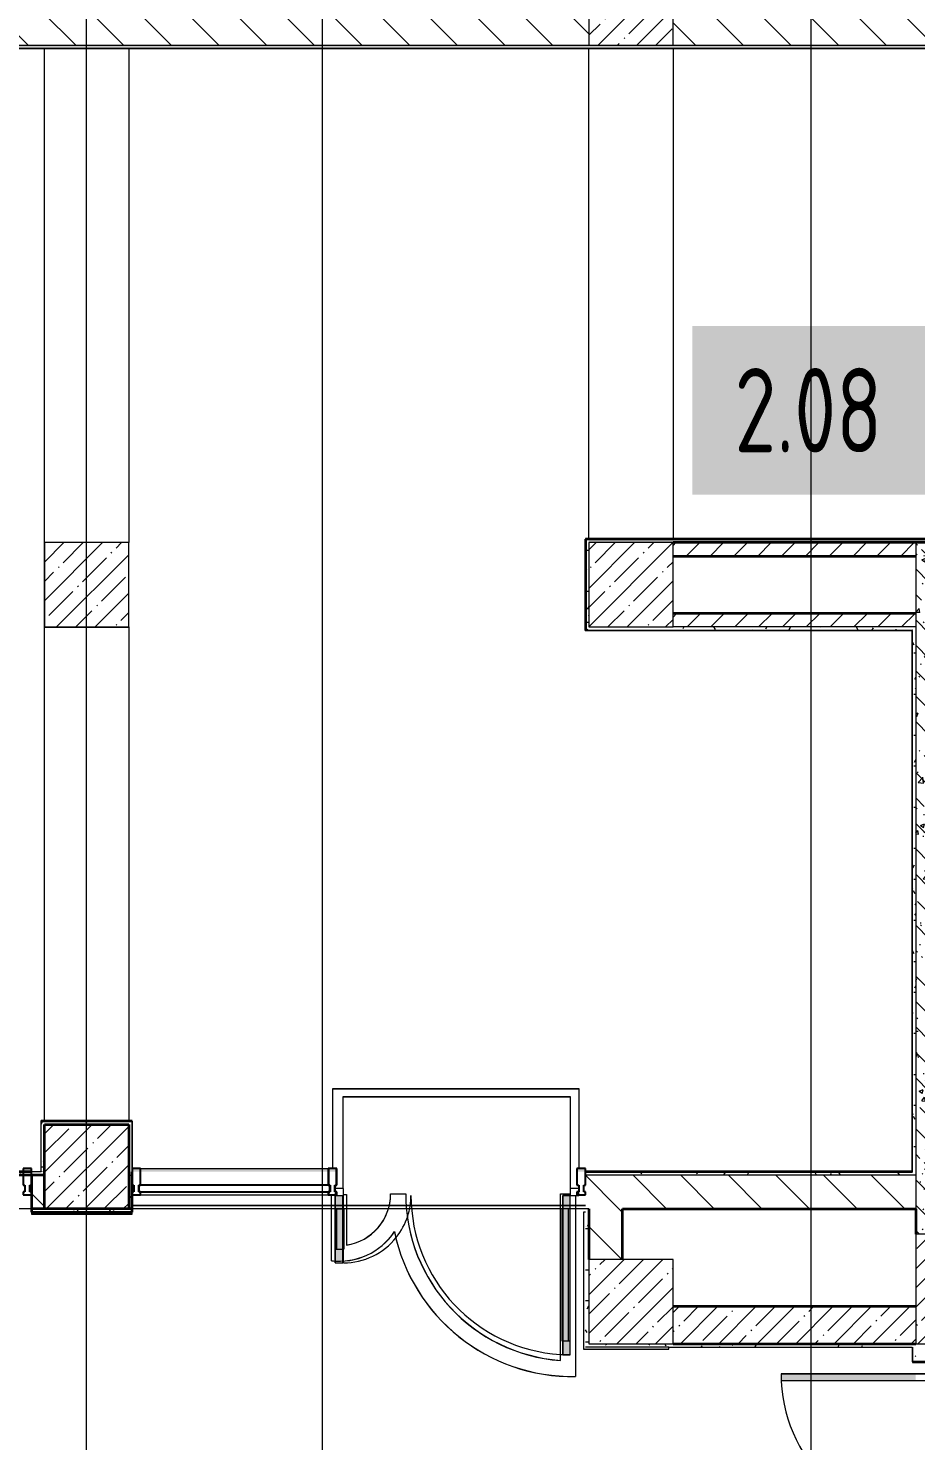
# Model space of a CAD drawing. Header units: millimetres. Extents: x 3914 to 443608, y -156176 to 78197.
# Drawn here: x 245178 to 250444, y -135653 to -127278 of the extents above; entities that cross this region are included whole.
import ezdxf

# ---------------------------------------------------------------- set-up
doc = ezdxf.new("R2010")
doc.units = ezdxf.units.MM
doc.linetypes.add('Осевая', pattern=[6350, 1270, -952.5, 3175, -952.5])
doc.layers.add('A-AREA-PATT-2', color=7, linetype='Continuous', lineweight=5, true_color=0xcde0ef, transparency=1)
for name, color, linetype, lineweight in [('A-DETL-GENF', 7, 'Continuous', 9), ('A-DOOR-1', 7, 'Continuous', 5), ('A-FLOR', 7, 'Continuous', 9), ('A-FLOR-PATT-1', 7, 'Continuous', 5), ('A-GLAZ-CURT', 7, 'Continuous', 9), ('A-GLAZ-CURT-2', 7, 'Continuous', 25), ('A-GLAZ-CWMG', 7, 'Continuous', 9), ('A-GLAZ-CWMG-1', 7, 'Continuous', 25), ('A-WALL', 7, 'Continuous', 5), ('A-WALL-1', 7, 'Continuous', 35), ('I-WALL', 7, 'Continuous', 5), ('S-COLS', 7, 'Continuous', 9), ('S-COLS-1', 7, 'Continuous', 5), ('Оси', 7, 'Continuous', 9), ('Оси-2', 7, 'Осевая', 9)]:
    doc.layers.add(name, color=color, linetype=linetype, lineweight=lineweight)
doc.layers.add('A-DOOR-4', color=7, linetype='Continuous', lineweight=5, true_color=0xd7dbdf)
doc.layers.add('A-WALL-FNSH-1', color=9, linetype='Continuous', lineweight=5, true_color=0x808080)
doc.styles.add('СПДС', font='ГОСТ тип А.ttf', dxfattribs={"width": 0.9})
pattern_1 = [(135, (174964.42, -145977.62), (-141.42136, -141.42136), [])]
pattern_2 = [(45, (174964.42, -145977.62), (-114.04925, 114.04925), []), (45, (175078.47, -145977.62), (-114.04925, 114.04925), [201.612, -40.322, 6.706, -33.617])]
pattern_3 = [(45, (174964.42, -145977.62), (-70.71068, 70.71068), [])]
pattern_4 = [(0, (174964.42, -145977.62), (243.84, 60.96), [20.117, -162.763, 20.117, -162.763, -975.36]), (0, (174964.42, -145977.62), (243.84, 60.96), [-365.76, 20.117, -345.643, 20.117, -162.763, -426.72]), (0, (174964.42, -145977.62), (243.84, 60.96), [-914.4, 20.117, -101.803, 20.117, -284.683]), (120, (175055.86, -145947.14), (-174.71291, 180.691634), [20.117, -162.763, 20.117, -162.763, -975.36]), (120, (175055.86, -145947.14), (-174.71291, 180.691634), [-365.76, 20.117, -345.643, 20.117, -162.763, -426.72]), (120, (175055.86, -145947.14), (-174.71291, 180.691634), [-914.4, 20.117, -101.803, 20.117, -284.683]), (240, (175086.34, -145825.22), (-69.12709, -241.651634), [20.117, -162.763, 20.117, -162.763, -975.36]), (240, (175086.34, -145825.22), (-69.12709, -241.651634), [-365.76, 20.117, -345.643, 20.117, -162.763, -426.72]), (240, (175086.34, -145825.22), (-69.12709, -241.651634), [-914.4, 20.117, -101.803, 20.117, -284.683])]

# ---------------------------------------------------------------- blocks, each defined once
blk = doc.blocks.new('BSC_Колонна _Прямоугольная - 650х500-23287315-Объем проектирования 2 этажа')
at = {"layer": 'S-COLS-1'}
h = blk.add_hatch(dxfattribs=at)
h.set_pattern_fill('FP_82', color=256, style=0, pattern_type=2)
h.set_pattern_definition([(135, (11225, -75730), (-114.04925, -114.04925), []), (135, (11225, -75615.95), (-114.04925, -114.04925), [201.612, -40.322, 6.706, -33.617])])
h.paths.add_polyline_path([(325, -250), (325, 250), (-325, 250), (-325, -250)])
for p, q in [((325, 250), (-325, 250)), ((-325, 250), (-325, -250)), ((325, -250), (325, 250)), ((-325, -250), (325, -250))]:
    blk.add_line(p, q, dxfattribs=at)
blk = doc.blocks.new('BSC_Колонна _Прямоугольная - 500х500-V335-Объем проектирования 2 этажа')
at = {"layer": 'S-COLS-1'}
h = blk.add_hatch(dxfattribs=at)
h.set_pattern_fill('FP_83', color=256, style=0, pattern_type=2)
h.set_pattern_definition([(45, (-73790, -11150), (-114.04925, 114.04925), []), (45, (-73675.95, -11150), (-114.04925, 114.04925), [201.613, -40.323, 6.706, -33.617])])
h.paths.add_polyline_path([(-250, -250), (250, -250), (250, 250), (-250, 250), (-250, 212.7)])
for p, q in [((250, 250), (-250, 250)), ((-250, 250), (-250, -250)), ((250, -250), (250, 250)), ((-250, -250), (250, -250))]:
    blk.add_line(p, q, dxfattribs=at)
blk = doc.blocks.new('BSC_Колонна _Прямоугольная - 500х500-V359-Объем проектирования 2 этажа')
at = {"layer": 'S-COLS-1'}
h = blk.add_hatch(dxfattribs=at)
h.set_pattern_fill('FP_109', color=256, style=0, pattern_type=2)
h.set_pattern_definition([(45, (-70560, -15400), (-114.04925, 114.04925), []), (45, (-70445.95, -15400), (-114.04925, 114.04925), [201.613, -40.323, 6.706, -33.617])])
h.paths.add_polyline_path([(-250, -250), (250, -250), (250, 250), (-250, 250)])
for p, q in [((250, 250), (-250, 250)), ((-250, 250), (-250, -250)), ((250, -250), (250, 250)), ((-250, -250), (250, -250))]:
    blk.add_line(p, q, dxfattribs=at)
blk = doc.blocks.new('BSC_Колонна _Прямоугольная - 500х500-V360-Объем проектирования 2 этажа')
at = {"layer": 'S-COLS-1'}
h = blk.add_hatch(dxfattribs=at)
h.set_pattern_fill('FP_110', color=256, style=0, pattern_type=2)
h.set_pattern_definition([(45, (-73790, -15400), (-114.04925, 114.04925), []), (45, (-73675.95, -15400), (-114.04925, 114.04925), [201.613, -40.323, 6.706, -33.617])])
h.paths.add_polyline_path([(250, -250), (250, 250), (-250, 250), (-250, -250)])
for p, q in [((250, 250), (-250, 250)), ((-250, 250), (-250, -250)), ((250, -250), (250, 250)), ((-250, -250), (250, -250))]:
    blk.add_line(p, q, dxfattribs=at)
blk = doc.blocks.new('BSC_Колонна _Прямоугольная - 500х500-V393-Объем проектирования 2 этажа')
at = {"layer": 'S-COLS-1'}
h = blk.add_hatch(dxfattribs=at)
h.set_pattern_fill('FP_135', color=256, style=0, pattern_type=2)
h.set_pattern_definition([(45, (-73790, -18850), (-114.04925, 114.04925), []), (45, (-73675.95, -18850), (-114.04925, 114.04925), [201.613, -40.323, 6.706, -33.617])])
h.paths.add_polyline_path([(-250, -250), (250, -250), (250, 250), (-250, 250), (-250, -150.6)])
for p, q in [((250, 250), (-250, 250)), ((-250, 250), (-250, -250)), ((250, -250), (250, 250)), ((-250, -250), (250, -250))]:
    blk.add_line(p, q, dxfattribs=at)
blk = doc.blocks.new('Прямоугольный импост - Импост структурный с накладкой - 160мм Темный-33326242-Объем проектирования 2 этажа')
at = {"layer": 'A-GLAZ-CWMG-1'}
for p, q in [((0, 140), (-50, 140)), ((-50, 140), (-50, 40)), ((0, 40), (0, 140)), ((-50, 40), (-40, 40)), ((-40, 0), (-50, 0)), ((-50, 0), (-50, -17)), ((-40, 40), (-40, 0)), ((-10, 0), (-10, 40)), ((-10, 40), (0, 40)), ((0, 0), (-10, 0)), ((0, -17), (0, 0)), ((-50, -17), (0, -17))]:
    blk.add_line(p, q, dxfattribs=at)
blk = doc.blocks.new('Прямоугольный импост - Импост структурный с накладкой - 160мм Темный-33326237-Объем проектирования 2 этажа')
at = {"layer": 'A-GLAZ-CWMG-1'}
for p, q in [((-50, 40), (-50, 140)), ((-50, 140), (0, 140)), ((0, 140), (0, 40)), ((-40, 40), (-50, 40)), ((-50, -17), (-50, 0)), ((-50, 0), (-40, 0)), ((-40, 0), (-40, 40)), ((-10, 40), (-10, 0)), ((0, 40), (-10, 40)), ((-10, 0), (0, 0)), ((0, 0), (0, -17)), ((0, -17), (-50, -17))]:
    blk.add_line(p, q, dxfattribs=at)
blk = doc.blocks.new('Системная панель - Стекло - 40мм-32468815-Объем проектирования 2 этажа')
at = {"layer": 'A-GLAZ-CURT-2'}
for p, q in [((567, 0), (-567, 0)), ((-567, 0), (-567, -40)), ((567, -40), (567, 0)), ((-567, -40), (567, -40))]:
    blk.add_line(p, q, dxfattribs=at)
blk = doc.blocks.new('Прямоугольный импост - Импост структурный с накладкой - 160мм Темный-33326239-Объем проектирования 2 этажа')
at = {"layer": 'A-GLAZ-CWMG-1'}
for p, q in [((-25, 40), (-25, 140)), ((-25, 140), (25, 140)), ((25, 140), (25, 40)), ((-15, 40), (-25, 40)), ((-25, -17), (-25, 0)), ((-25, 0), (-15, 0)), ((-15, 0), (-15, 40)), ((15, 40), (15, 0)), ((25, 40), (15, 40)), ((15, 0), (25, 0)), ((25, 0), (25, -17)), ((25, -17), (-25, -17))]:
    blk.add_line(p, q, dxfattribs=at)
blk = doc.blocks.new('Прямоугольный импост - Импост структурный с накладкой - 160мм Темный-V503-Объем проектирования 2 этажа')
at = {"layer": 'A-GLAZ-CWMG-1'}
for p, q in [((0, 140), (-50, 140)), ((-50, 140), (-50, 40)), ((0, 40), (0, 140)), ((-50, 40), (-40, 40)), ((-40, 0), (-50, 0)), ((-50, 0), (-50, -17)), ((-40, 40), (-40, 0)), ((-10, 0), (-10, 40)), ((-10, 40), (0, 40)), ((0, 0), (-10, 0)), ((0, -17), (0, 0)), ((-50, -17), (0, -17))]:
    blk.add_line(p, q, dxfattribs=at)
blk = doc.blocks.new('Прямоугольный импост - Импост структурный с накладкой - 160мм Темный-32468813-Объем проектирования 2 этажа')
at = {"layer": 'A-GLAZ-CWMG'}
for p, q in [((70880, 11940), (71994, 11940)), ((70880, 11783), (71994, 11783))]:
    blk.add_line(p, q, dxfattribs=at)
blk = doc.blocks.new('Прямоугольный импост - Импост структурный с накладкой - 160мм Темный-V504-Объем проектирования 2 этажа')
at = {"layer": 'A-GLAZ-CWMG-1'}
for p, q in [((-25, 40), (-25, 140)), ((-25, 140), (25, 140)), ((25, 140), (25, 40)), ((-15, 40), (-25, 40)), ((-25, -17), (-25, 0)), ((-25, 0), (-15, 0)), ((-15, 0), (-15, 40)), ((15, 40), (15, 0)), ((25, 40), (15, 40)), ((15, 0), (25, 0)), ((25, 0), (25, -17)), ((25, -17), (-25, -17))]:
    blk.add_line(p, q, dxfattribs=at)

msp = doc.modelspace()

# ---------------------------------------------------------------- hatches: boundary and pattern name
at = {"layer": 'A-AREA-PATT-2'}
h = msp.add_hatch(color=256, dxfattribs=at)
h.paths.add_polyline_path([(246960.4, -134057.1), (247009.4, -134057.1), (247008.4, -134037.6), (245794.9, -134037.6), (245796.4, -134057.1), (246959.4, -134057.1)])
h.paths.add_polyline_path([(248444.9, -134057.1), (248484.4, -134057.1), (248484.4, -134037.6), (248434.4, -134037.6), (248436.4, -134057.1)])
h.paths.add_polyline_path([(243718.4, -134057.1), (243768.4, -134057.1), (243768.4, -134037.6), (243708.4, -134037.6), (243710.4, -134057.1)])
h.paths.add_polyline_path([(245148.4, -134057.1), (245198.4, -134057.1), (245198.4, -134037.6), (245148.4, -134037.6)])
h = msp.add_hatch(color=256, dxfattribs=at)
h.paths.add_polyline_path([(248694.4, -135109.1), (248979.6, -135109.1), (248979.6, -135103.6), (248473.4, -135103.6), (248473.4, -135109.1), (248662.6, -135109.1)])
h.paths.add_polyline_path([(241723.4, -135109.1), (241749.9, -135109.1), (241749.9, -135103.6), (241260.4, -135103.6), (241260.4, -135109.1), (241568.1, -135109.1)])
at = {"layer": 'A-FLOR-PATT-1'}
h = msp.add_hatch(color=256, dxfattribs=at)
h.paths.add_polyline_path([(248394.4, -135142.6), (248394.4, -134197.6), (248349.4, -134197.6), (248349.4, -135142.6)])
h.paths.add_polyline_path([(247038.7, -134588.1), (247044.4, -134585.6), (247044.4, -134197.6), (246999.4, -134197.6), (246999.4, -134586.5)])
h = msp.add_hatch(color=256, dxfattribs=at)
h.paths.add_polyline_path([(224719.4, -138077.6), (224759.4, -138077.6), (224759.4, -137747.6), (224719.4, -137747.6)])
h.paths.add_polyline_path([(223499.7, -138077.6), (223504.4, -138077.6), (223504.4, -137252.6), (223464.4, -137252.6), (223464.4, -138077.6)])
h.paths.add_polyline_path([(215850.4, -138077.6), (215890.4, -138077.6), (215890.4, -137747.6), (215850.4, -137747.6), (215850.4, -138057.6)])
h.paths.add_polyline_path([(232465.4, -138077.6), (232505.4, -138077.6), (232505.4, -137252.6), (232465.4, -137252.6), (232465.4, -138057.6)])
h.paths.add_polyline_path([(214595.4, -138077.6), (214635.4, -138077.6), (214635.4, -137252.6), (214595.4, -137252.6), (214595.4, -137934.3)])
h.paths.add_polyline_path([(233760.4, -138077.6), (233760.4, -137747.6), (233720.4, -137747.6), (233720.4, -138077.6)])
h.paths.add_polyline_path([(250145.4, -136555.3), (250444.4, -136555.3), (250444.4, -136515.3), (250145.4, -136515.3)])
h.paths.add_polyline_path([(250383.8, -135295.3), (250444.4, -135295.3), (250444.4, -135255.3), (249645.4, -135255.3), (249645.4, -135295.3), (249714.4, -135295.3)])
at = {"layer": 'I-WALL'}
h = msp.add_hatch(dxfattribs=at)
h.set_pattern_fill('FP_23', color=256, style=0, pattern_type=2)
h.set_pattern_definition(pattern_1)
h.paths.add_polyline_path([(259065.1, -127377.6), (259164.4, -127377.6), (259164.4, -127177.6), (255144.4, -127177.6), (255144.4, -127377.6), (258913.7, -127377.6)])
h.paths.add_polyline_path([(248504.4, -127377.6), (248504.4, -127177.6), (241724.4, -127177.6), (241724.4, -127377.6), (246627.2, -127377.6)])
h.paths.add_polyline_path([(249465.7, -127377.6), (251204.4, -127377.6), (251204.4, -127177.6), (249004.4, -127177.6), (249004.4, -127377.6)])
h.paths.add_polyline_path([(252304.4, -127377.6), (253544.4, -127377.6), (253544.4, -127177.6), (252304.4, -127177.6)])
h = msp.add_hatch(dxfattribs=at)
h.set_pattern_fill('FP_191', color=256, style=0, pattern_type=2)
h.set_pattern_definition(pattern_4)
h.paths.add_polyline_path([(255144.4, -127397.6), (259423.4, -127397.6), (259424.4, -127377.6), (255174.4, -127377.8), (255174.4, -127385.6), (255144.4, -127385.6)])
h.paths.add_polyline_path([(252409.1, -127397.6), (254044.4, -127397.6), (254044.4, -127385.6), (254014.4, -127384.8), (254014.4, -127377.6), (252334.4, -127378), (252334.4, -127385.6), (252304.4, -127385.6), (252304.4, -127397.6), (252334.4, -127397.6)])
h.paths.add_polyline_path([(245274.4, -127397.6), (251204.4, -127397.6), (251204.4, -127385.6), (251174.4, -127384.8), (251174.4, -127377.6), (241724.4, -127377.6), (241745.4, -127397.6), (245181.7, -127397.6)])
h.paths.add_polyline_path([(241729.3, -127397.6), (241744.4, -127397.6), (241724.4, -127377.6), (241724.4, -127397.6)])
h = msp.add_hatch(dxfattribs=at)
h.set_pattern_fill('FP_191', color=256, style=0, pattern_type=2)
h.set_pattern_definition(pattern_4)
h.paths.add_polyline_path([(248504.4, -130827.6), (248504.4, -130307.6), (248484.4, -130307.6), (248484.4, -130827.6)])
h = msp.add_hatch(dxfattribs=at)
h.set_pattern_fill('FP_191', color=256, style=0, pattern_type=2)
h.set_pattern_definition(pattern_4)
h.paths.add_polyline_path([(256022.8, -130327.6), (256414.4, -130327.4), (256414.4, -130319.6), (256444.4, -130319.6), (256444.4, -130307.6), (253544.4, -130307.6), (253544.4, -130319.6), (253574.4, -130319.6), (253574.4, -130327.6), (255804.2, -130327.6)])
h.paths.add_polyline_path([(257964.4, -130327.6), (257964.4, -130307.6), (257544.4, -130307.6), (257544.4, -130319.6), (257574.4, -130319.6), (257574.4, -130327.6), (257584.8, -130327.6)])
h.paths.add_polyline_path([(250444.4, -130327.6), (250959.2, -130327.6), (250959.2, -130319.6), (250989.2, -130319.6), (250989.2, -130307.6), (248504.4, -130307.6), (248504.4, -130327.6), (249518.1, -130327.6)])
h.paths.add_polyline_path([(252414.4, -130327.6), (252414.4, -130319.6), (252444.4, -130319.6), (252444.4, -130307.6), (252089.2, -130307.6), (252089.2, -130319.6), (252119.2, -130319.6), (252119.2, -130327.6), (252409.1, -130327.6)])
h = msp.add_hatch(dxfattribs=at)
h.set_pattern_fill('FP_22', color=256, style=0, pattern_type=2)
h.set_pattern_definition(pattern_3)
h.paths.add_polyline_path([(249004.4, -130407.6), (250444.4, -130407.6), (250444.4, -130327.6), (249004.4, -130327.6)])
h = msp.add_hatch(dxfattribs=at)
h.set_pattern_fill('FP_41', color=256, style=0, pattern_type=2)
h.set_pattern_definition([(135, (174964.42, -145977.62), (-150.8683, -150.8683), [213.36, -35.56, 7.112, -35.56]), (135, (174964.42, -145826.85), (-150.8683, -150.8683), []), (50, (174964.42, -145977.62), (255.05767, -22.3145), [26.67, -293.37]), (355, (174964.42, -145977.62), (-49.3404, 267.4791), [21.336, -234.696]), (100.451, (174985.68, -145979.48), (205.7195, 245.16356), [22.666, -249.326]), (46.184, (174964.42, -145906.5), (379.511, -58.86), [40.005, -440.055]), (96.636, (174996.05, -145911.4), (332.3634, 346.3991), [33.999, -373.989]), (351.184, (174964.42, -145906.5), (332.3669, 346.3953), [32.004, -352.044]), (21, (174999.98, -145924.28), (212.2602, -143.1711), [26.67, -293.37]), (326, (174999.98, -145924.28), (86.5224, 257.8632), [21.336, -234.696]), (71.451, (175017.67, -145936.2), (298.78395, 114.6901), [22.666, -249.326]), (37.5, (174964.42, -145977.62), (4.32385, 118.37751), [6.706, -225.146, 6.706, -231.546, -235.585]), (37.5, (174964.42, -145977.62), (4.32385, 118.37751), [-470.103, 6.706, -228.879]), (7.5, (174964.42, -145977.62), (93.54758, 140.2533), [6.706, -129.134, 6.706, -219.812, -89.789]), (7.5, (174964.42, -145977.62), (93.54758, 140.2533), [-362.356, 6.706, -83.083]), (327.5, (174885.12, -145977.62), (189.82734, -8.02019), [6.706, -82.194, 6.706, -270.662, -368.046]), (327.5, (174885.12, -145977.62), (189.82734, -8.02019), [-366.268, 6.706, -361.34]), (317.5, (174849.56, -145977.62), (207.38114, 35.59764), [6.706, -108.864, 6.706, -177.495, -261.366]), (317.5, (174849.56, -145977.62), (207.38114, 35.59764), [-299.771, 6.706, -254.66])])
h.paths.add_polyline_path([(250524.4, -134427.6), (250524.2, -130327.6), (250444.4, -130327.6), (250444.4, -134427.6)])
h = msp.add_hatch(dxfattribs=at)
h.set_pattern_fill('FP_22', color=256, style=0, pattern_type=2)
h.set_pattern_definition(pattern_3)
h.paths.add_polyline_path([(250424.4, -130827.6), (250444.4, -130827.6), (250442.2, -130747.6), (249004.4, -130747.6), (249004.4, -130827.6), (249518.1, -130827.6)])
h = msp.add_hatch(dxfattribs=at)
h.set_pattern_fill('FP_191', color=256, style=0, pattern_type=2)
h.set_pattern_definition(pattern_4)
h.paths.add_polyline_path([(250423.4, -130847.6), (250423.4, -130827.6), (248484.4, -130827.6), (248485.9, -130847.6), (250419.4, -130847.6)])
h = msp.add_hatch(dxfattribs=at)
h.set_pattern_fill('FP_191', color=256, style=0, pattern_type=2)
h.set_pattern_definition(pattern_4)
h.paths.add_polyline_path([(250444.4, -134057.6), (250444.4, -130827.6), (250424.4, -130827.6), (250424.4, -134056.6), (250432.1, -134057)])
h = msp.add_hatch(dxfattribs=at)
h.set_pattern_fill('FP_191', color=256, style=0, pattern_type=2)
h.set_pattern_definition(pattern_4)
h.paths.add_polyline_path([(245274.4, -134057.6), (245274.4, -133757.6), (245254.4, -133757.6), (245254.4, -134056.6)])
h = msp.add_hatch(dxfattribs=at)
h.set_pattern_fill('FP_191', color=256, style=0, pattern_type=2)
h.set_pattern_definition(pattern_4)
h.paths.add_polyline_path([(245774.4, -133777.6), (245794.4, -133777.6), (245792.9, -133757.6), (245274.4, -133757.6), (245274.4, -133777.6)])
h = msp.add_hatch(dxfattribs=at)
h.set_pattern_fill('FP_191', color=256, style=0, pattern_type=2)
h.set_pattern_definition(pattern_4)
h.paths.add_polyline_path([(243629.4, -134077.6), (243712.3, -134076.2), (243708.4, -134057.6), (243630.4, -134057.6)])
h.paths.add_polyline_path([(245274.4, -134077.6), (245274.4, -134057.6), (243718.4, -134057.6), (243718.4, -134077.6), (245181.7, -134077.6)])
h = msp.add_hatch(dxfattribs=at)
h.set_pattern_fill('FP_23', color=256, style=0, pattern_type=2)
h.set_pattern_definition(pattern_1)
h.paths.add_polyline_path([(243629.4, -134277.6), (243718.4, -134277.6), (243718.4, -134077.6), (243629.4, -134077.6), (243629.4, -134274.5)])
h.paths.add_polyline_path([(245274.4, -134277.6), (245274.4, -134077.6), (245198.4, -134077.6), (245198.4, -134277.6)])
h.paths.add_polyline_path([(245774.4, -134277.6), (245794.4, -134277.6), (245794.4, -134077.6), (245774.4, -134077.6), (245774.4, -134257.6)])
h.paths.add_polyline_path([(250444.4, -134277.6), (250444.4, -134077.6), (248484.4, -134078.9), (248484.4, -134277.6), (249714.4, -134277.6)])
h = msp.add_hatch(dxfattribs=at)
h.set_pattern_fill('FP_191', color=256, style=0, pattern_type=2)
h.set_pattern_definition(pattern_4)
h.paths.add_polyline_path([(248704.4, -134077.6), (250444.4, -134077.6), (250444.4, -134057.6), (248484.4, -134057.6), (248484.4, -134077.6), (248504.4, -134077.6)])
h = msp.add_hatch(dxfattribs=at)
h.set_pattern_fill('FP_191', color=256, style=0, pattern_type=2)
h.set_pattern_definition(pattern_4)
h.paths.add_polyline_path([(245774.4, -134297.6), (245794.4, -134297.6), (245794.4, -134277.6), (245198.4, -134277.6), (245198.4, -134297.6), (245274.4, -134297.6)])
h.paths.add_polyline_path([(242290.8, -134297.6), (243718.4, -134297.6), (243718.4, -134277.6), (241724.4, -134277.6), (241724.4, -134297.6), (242041.5, -134297.6)])
h = msp.add_hatch(dxfattribs=at)
h.set_pattern_fill('FP_191', color=256, style=0, pattern_type=2)
h.set_pattern_definition(pattern_4)
h.paths.add_polyline_path([(248504.4, -135077.6), (248504.4, -134277.6), (248484.4, -134277.6), (248484.4, -135077.6)])
h = msp.add_hatch(dxfattribs=at)
h.set_pattern_fill('FP_23', color=256, style=0, pattern_type=2)
h.set_pattern_definition(pattern_1)
h.paths.add_polyline_path([(248704.4, -134577.6), (248704.4, -134277.6), (248504.4, -134277.6), (248504.4, -134577.6)])
h = msp.add_hatch(dxfattribs=at)
h.set_pattern_fill('FP_1', color=256, style=0, pattern_type=2)
h.set_pattern_definition(pattern_2)
h.paths.add_polyline_path([(250444.4, -135077.6), (250444.4, -134857.6), (249004.4, -134857.6), (249004.4, -135077.6), (249714.4, -135077.6)])
h = msp.add_hatch(dxfattribs=at)
h.set_pattern_fill('FP_191', color=256, style=0, pattern_type=2)
h.set_pattern_definition(pattern_4)
h.paths.add_polyline_path([(248505.7, -135097.6), (250423.4, -135097.6), (250424.4, -135077.6), (248484.4, -135077.6), (248484.4, -135097.6), (248504.4, -135097.6)])
h = msp.add_hatch(dxfattribs=at)
h.set_pattern_fill('FP_191', color=256, style=0, pattern_type=2)
h.set_pattern_definition(pattern_4)
h.paths.add_polyline_path([(250444.4, -137677.6), (250444.4, -136625.3), (250424.4, -136625.3), (250424.4, -137676.6)])
h.paths.add_polyline_path([(250444.4, -135185.3), (250444.4, -135077.6), (250424.4, -135077.6), (250424.4, -135185.3)])
at = {"layer": 'S-COLS-1'}
h = msp.add_hatch(dxfattribs=at)
h.set_pattern_fill('FP_1', color=256, style=0, pattern_type=2)
h.set_pattern_definition(pattern_2)
h.paths.add_polyline_path([(245274.4, -134277.6), (245774.4, -134277.6), (245774.4, -133777.6), (245274.4, -133777.6), (245274.4, -134257.6)])

# ---------------------------------------------------------------- linework, layer by layer
at = {"layer": 'A-DETL-GENF'}
for p, q in [((246999.4, -134586.5), (246999.4, -134197.6)), ((246999.4, -134197.6), (246999.4, -134586.5)), ((247044.4, -134587.4), (247044.4, -134197.6)), ((247044.4, -134587.4), (247044.4, -134197.6)), ((248349.4, -134197.6), (248394.4, -134197.6)), ((248349.4, -135142.6), (248349.4, -134197.6)), ((248349.4, -134197.6), (248349.4, -135142.6)), ((248394.4, -134197.6), (248349.4, -134197.6)), ((248394.4, -135142.6), (248394.4, -134197.6)), ((248394.4, -135142.6), (248394.4, -134197.6)), ((246999.4, -134277.6), (247044.4, -134277.6)), ((247009.4, -134517.6), (247009.4, -134277.6)), ((247053.4, -134517.6), (247053.4, -134277.6)), ((248340.4, -135062.6), (248340.4, -134277.6)), ((248394.4, -134277.6), (248349.4, -134277.6)), ((248384.4, -135062.6), (248384.4, -134277.6)), ((246999.4, -134517.6), (247042.2, -134517.6)), ((246999.4, -134597.6), (246999.4, -134586.5)), ((246999.4, -134586.5), (246999.4, -134597.6)), ((246999.4, -134597.6), (247044.4, -134597.6)), ((246999.4, -134597.6), (247044.4, -134597.6)), ((247044.4, -134597.6), (247044.4, -134587.4)), ((247044.4, -134597.6), (247044.4, -134587.4)), ((248394.4, -135062.6), (248349.4, -135062.6)), ((248394.4, -135142.6), (248349.4, -135142.6)), ((248349.4, -135142.6), (248394.4, -135142.6)), ((250530.4, -135255.3), (249645.4, -135255.3)), ((249645.4, -135255.3), (249645.4, -135295.3)), ((249645.4, -135295.3), (250545.4, -135295.3))]:
    msp.add_line(p, q, dxfattribs=at)
at = {"layer": 'A-DOOR-1'}
for p, q in [((247049.4, -134157.6), (246999.4, -134157.6)), ((246999.4, -134157.6), (246999.4, -134197.6)), ((247049.4, -134197.6), (247049.4, -134157.6)), ((248444.4, -134157.6), (248394.4, -134157.6)), ((248394.4, -134157.6), (248394.4, -134197.6)), ((248444.4, -134197.6), (248444.4, -134157.6)), ((246999.4, -134197.6), (247049.4, -134197.6)), ((248394.4, -134197.6), (248444.4, -134197.6)), ((247049.4, -134597.6), (247049.4, -134586.8)), ((249645.4, -135255.3), (250530.4, -135255.3))]:
    msp.add_line(p, q, dxfattribs=at)
for centre, radius, start, end in [((247049.4, -134197.6), 400, 342.09085, 0), ((248394.4, -134197.6), 945, 180, 266.43854), ((247049.4, -134197.6), 400, 270, 321.44576), ((250545.4, -135255.3), 900, 180, 270)]:
    msp.add_arc(centre, radius, start, end, dxfattribs=at)
at = {"layer": 'A-DOOR-4'}
for p, q in [((247049.4, -134586.8), (247049.4, -134197.6)), ((248394.4, -135142.6), (248394.4, -134197.6))]:
    msp.add_line(p, q, dxfattribs=at)
for centre, radius, start, end in [((247049.4, -134197.6), 400, 321.44576, 342.09085), ((248394.4, -134197.6), 945, 266.43854, 270)]:
    msp.add_arc(centre, radius, start, end, dxfattribs=at)
at = {"layer": 'A-FLOR'}
for p, q in [((245274.4, -130326.7), (245274.4, -127396.7)), ((245274.4, -130327.6), (245274.4, -127397.6)), ((245774.4, -127396.7), (245774.4, -130326.7)), ((245774.4, -127397.6), (245774.4, -130327.6)), ((248504.4, -130306.7), (248504.4, -127396.7)), ((248504.4, -130307.6), (248504.4, -127397.6)), ((249004.4, -127396.7), (249004.4, -130306.7)), ((249004.4, -127397.6), (249004.4, -130307.6)), ((245774.4, -130326.7), (245274.4, -130326.7)), ((245774.4, -130327.6), (245274.4, -130327.6)), ((245274.4, -133756.7), (245274.4, -130826.7)), ((245274.4, -130826.7), (245774.4, -130826.7)), ((245274.4, -133757.6), (245274.4, -130827.6)), ((245274.4, -130827.6), (245774.4, -130827.6)), ((245774.4, -130826.7), (245774.4, -133756.7)), ((245774.4, -130827.6), (245774.4, -133757.6)), ((246985.1, -134036.7), (246985.1, -133564.3)), ((246985.1, -133564.3), (248444.9, -133564.3)), ((246985.1, -134037.6), (246985.1, -133565.2)), ((246985.1, -133565.2), (248444.9, -133565.2)), ((248444.9, -133564.3), (248444.9, -134036.7)), ((248444.9, -133565.2), (248444.9, -134037.6)), ((248394.9, -133614.3), (247045.1, -133614.3)), ((247045.1, -133614.3), (247045.1, -134156.7)), ((248394.9, -133615.2), (247045.1, -133615.2)), ((247045.1, -133615.2), (247045.1, -134157.6)), ((248394.9, -134156.7), (248394.9, -133614.3)), ((248394.9, -134157.6), (248394.9, -133615.2)), ((246976.9, -134584.6), (246976.9, -134193.7)), ((246976.9, -134585.6), (246976.9, -134194.6)), ((247049.4, -134191.6), (247066.4, -134191.6)), ((247049.4, -134192.5), (247066.4, -134192.5)), ((247066.4, -134191.6), (247066.4, -134491.6)), ((247066.4, -134192.5), (247066.4, -134492.5)), ((247328.8, -134188.6), (247418.4, -134188.6)), ((247328.8, -134189.5), (247418.4, -134189.5)), ((248336.1, -135176.2), (248336.1, -134188.6)), ((248336.1, -134188.6), (248394.4, -134188.6)), ((248336.1, -135177.1), (248336.1, -134189.5)), ((248336.1, -134189.5), (248394.4, -134189.5)), ((248425.8, -134196.7), (248425.8, -135271.2)), ((248425.8, -134197.6), (248425.8, -135272.2)), ((245198.4, -134276.7), (243718.4, -134276.7)), ((245198.4, -134277.6), (243718.4, -134277.6)), ((245794.4, -134256.7), (246999.4, -134256.7)), ((245794.4, -134256.7), (248484.4, -134256.7)), ((245794.4, -134257.6), (246999.4, -134257.6)), ((245794.4, -134257.6), (248484.4, -134257.6)), ((248484.4, -134276.7), (245794.4, -134276.7)), ((248484.4, -134277.6), (245794.4, -134277.6))]:
    msp.add_line(p, q, dxfattribs=at)
for centre, radius, start, end in [((247022.6, -134188.6), 306.2, 278.22053, 0), ((247022.6, -134188.6), 306.2, 278.22053, 0), ((247022.6, -134189.5), 306.2, 278.22053, 0), ((247022.6, -134189.5), 306.2, 278.22053, 0), ((248408.7, -134188.6), 990.3, 180, 265.79425), ((248408.7, -134188.6), 990.3, 180, 265.79425), ((248408.7, -134189.5), 990.3, 180, 265.79425), ((248408.7, -134189.5), 990.3, 180, 265.79425), ((247023.6, -134192.4), 395, 263.20758, 326.07537), ((247023.6, -134192.4), 395, 263.20758, 326.07537), ((247023.6, -134193.3), 395, 263.20758, 326.07537), ((247023.6, -134193.3), 395, 263.20758, 326.07537), ((248407.6, -134192.4), 1079, 191.7891, 270.96685), ((248407.6, -134192.4), 1079, 191.7891, 270.96685), ((248407.6, -134193.3), 1079, 191.7891, 270.96685), ((248407.6, -134193.3), 1079, 191.7891, 270.96685)]:
    msp.add_arc(centre, radius, start, end, dxfattribs=at)
at = {"layer": 'A-WALL'}
for p, q in [((241724.4, -127377.6), (248504.4, -127377.6)), ((249004.4, -127377.6), (251174.4, -127377.6)), ((250444.4, -130327.6), (250444.4, -134277.6)), ((250444.4, -130827.6), (249004.4, -130827.6)), ((250424.4, -134057.6), (250424.4, -130847.6)), ((245254.4, -134057.6), (245198.4, -134057.6)), ((245774.4, -134077.6), (245794.4, -134077.6)), ((250444.4, -134077.6), (248484.4, -134077.6)), ((248504.4, -134277.6), (248484.4, -134277.6)), ((248979.6, -135098.1), (248979.6, -135098.6)), ((250424.4, -135097.6), (250424.4, -135185.3))]:
    msp.add_line(p, q, dxfattribs=at)
at = {"layer": 'A-WALL-1'}
for p, q in [((248484.4, -130307.6), (248484.4, -130847.6)), ((250989.2, -130307.6), (248484.4, -130307.6)), ((250959.2, -130327.6), (249004.4, -130327.6)), ((249004.4, -130407.6), (250444.4, -130407.6)), ((250444.4, -130747.6), (249004.4, -130747.6)), ((250423.4, -130847.6), (250424.4, -130847.6)), ((245794.4, -133757.6), (245254.4, -133757.6)), ((245274.4, -134277.6), (245274.4, -133777.6)), ((245274.4, -133777.6), (245774.4, -133777.6)), ((245774.4, -133777.6), (245774.4, -134277.6)), ((245274.4, -134077.6), (241724.4, -134077.6)), ((245198.4, -134057.6), (243609.4, -134057.6)), ((245198.4, -134077.6), (245198.4, -134297.6)), ((245254.4, -134056.6), (245254.4, -134057.6)), ((245794.4, -134297.6), (245794.4, -134057.6)), ((250424.4, -134057.6), (248484.4, -134057.6)), ((245794.4, -134277.6), (245198.4, -134277.6)), ((245198.4, -134297.6), (245794.4, -134297.6)), ((248504.4, -134277.6), (248504.4, -134577.6)), ((248704.4, -134277.6), (250444.4, -134277.6)), ((248704.4, -134577.6), (248704.4, -134277.6)), ((250444.4, -134277.6), (250444.4, -134427.6)), ((250444.4, -134857.6), (249004.4, -134857.6)), ((249004.4, -135077.6), (250444.4, -135077.6)), ((250424.4, -135185.3), (250684.4, -135185.3))]:
    msp.add_line(p, q, dxfattribs=at)
at = {"layer": 'A-WALL-FNSH-1'}
for p, q in [((251204.4, -127397.6), (241745.4, -127397.6)), ((241745.4, -127398.6), (251204.4, -127398.6)), ((248483.4, -130306.6), (248483.4, -130848.6)), ((250989.2, -130306.6), (248483.4, -130306.6)), ((245775.4, -130326.6), (245273.4, -130326.6)), ((245273.4, -130326.6), (245273.4, -130828.6)), ((245775.4, -130828.6), (245775.4, -130326.6)), ((245273.4, -130828.6), (245775.4, -130828.6)), ((248483.4, -130848.6), (250423.4, -130848.6)), ((250423.4, -130847.6), (248484.4, -130847.6)), ((250423.4, -134056.6), (250423.4, -130847.6)), ((245253.4, -133756.6), (245253.4, -134056.6)), ((245795.4, -133756.6), (245253.4, -133756.6)), ((245254.4, -134056.6), (245254.4, -133757.6)), ((245794.4, -133757.6), (245794.4, -134057.6)), ((245795.4, -134057.6), (245795.4, -133756.6)), ((245198.4, -134056.6), (245198.4, -134057.6)), ((245198.4, -134056.6), (245254.4, -134056.6)), ((245794.4, -134057.6), (245795.4, -134057.6)), ((250423.4, -134056.6), (248484.4, -134056.6)), ((248484.4, -134056.6), (248484.4, -134057.6)), ((245198.4, -134297.6), (245198.4, -134308.6)), ((245198.4, -134308.6), (245794.4, -134308.6)), ((245794.4, -134308.6), (245794.4, -134297.6)), ((248484.4, -134297.6), (248473.4, -134297.6)), ((248473.4, -134297.6), (248473.4, -135109.1)), ((248473.4, -135109.1), (248979.6, -135109.1)), ((248484.4, -135098.1), (248484.4, -135097.6)), ((248979.6, -135098.1), (248484.4, -135098.1)), ((248979.6, -135097.6), (248979.6, -135098.1)), ((248979.6, -135098.6), (250423.4, -135098.6)), ((248979.6, -135109.1), (248979.6, -135098.6)), ((250423.4, -135098.6), (250423.4, -135185.3)), ((250423.4, -135185.3), (250424.4, -135185.3))]:
    msp.add_line(p, q, dxfattribs=at)
at = {"layer": 'S-COLS'}
for p, q in [((245274.4, -134077.6), (245274.4, -134277.6)), ((245774.4, -134277.6), (245774.4, -134077.6))]:
    msp.add_line(p, q, dxfattribs=at)
at = {"layer": 'S-COLS-1'}
for p, q in [((245774.4, -133777.6), (245274.4, -133777.6)), ((245274.4, -133777.6), (245274.4, -134077.6)), ((245774.4, -134077.6), (245774.4, -133777.6)), ((245274.4, -134277.6), (245774.4, -134277.6))]:
    msp.add_line(p, q, dxfattribs=at)
at = {"layer": 'Оси'}
for points in [[(245524.4, -147883.9), (245524.4, -142883.9), (245524.4, -123579.5), (245524.4, -118579.5)], [(246924.4, -147883.9), (246924.4, -142883.9), (246924.4, -123579.5), (246924.4, -118579.5)], [(249824.4, -147883.9), (249824.4, -142883.9), (249824.4, -123579.5), (249824.4, -118579.5)]]:
    msp.add_lwpolyline(points, dxfattribs=at)
at = {"layer": 'Оси-2'}
for p, q in [((245524.4, -142882.9), (245524.4, -123578.6)), ((246924.4, -142882.9), (246924.4, -123578.6)), ((249824.4, -142882.9), (249824.4, -123578.6))]:
    msp.add_line(p, q, dxfattribs=at)

# ---------------------------------------------------------------- block references
at = {"layer": 'A-GLAZ-CURT', "rotation": 180}
msp.add_blockref('Системная панель - Стекло - 40мм-32468815-Объем проектирования 2 этажа', (246401.4, -134177.6), dxfattribs=at)
at = {"layer": 'A-GLAZ-CWMG'}
for name, p in [('Прямоугольный импост - Импост структурный с накладкой - 160мм Темный-33326242-Объем проектирования 2 этажа', (245198.4, -134177.6)), ('Прямоугольный импост - Импост структурный с накладкой - 160мм Темный-32468813-Объем проектирования 2 этажа', (174964.4, -145977.6)), ('Прямоугольный импост - Импост структурный с накладкой - 160мм Темный-V503-Объем проектирования 2 этажа', (248484.4, -134177.6))]:
    msp.add_blockref(name, p, dxfattribs=at)
at = {"layer": 'A-GLAZ-CWMG', "extrusion": (0, 0, -1)}
for name, p in [('Прямоугольный импост - Импост структурный с накладкой - 160мм Темный-33326237-Объем проектирования 2 этажа', (-245794.4, -134177.6)), ('Прямоугольный импост - Импост структурный с накладкой - 160мм Темный-33326239-Объем проектирования 2 этажа', (-246983.4, -134177.6)), ('Прямоугольный импост - Импост структурный с накладкой - 160мм Темный-V504-Объем проектирования 2 этажа', (-246984.4, -134177.6))]:
    msp.add_blockref(name, p, dxfattribs=at)
at = {"layer": 'S-COLS'}
for name, p in [('BSC_Колонна _Прямоугольная - 500х500-V393-Объем проектирования 2 этажа', (248754.4, -127127.6)), ('BSC_Колонна _Прямоугольная - 500х500-V359-Объем проектирования 2 этажа', (245524.4, -130577.6)), ('BSC_Колонна _Прямоугольная - 500х500-V360-Объем проектирования 2 этажа', (248754.4, -130577.6)), ('BSC_Колонна _Прямоугольная - 500х500-V335-Объем проектирования 2 этажа', (248754.4, -134827.6))]:
    msp.add_blockref(name, p, dxfattribs=at)
at = {"layer": 'S-COLS', "rotation": 270.0000000000007}
msp.add_blockref('BSC_Колонна _Прямоугольная - 650х500-23287315-Объем проектирования 2 этажа', (250694.4, -134752.6), dxfattribs=at)

# ---------------------------------------------------------------- texts
at = {"insert": (249369.1, -129292.4), "char_height": 500, "width": 1327.594, "attachment_point": 1, "style": 'СПДС', "bg_fill": 1, "box_fill_scale": 1.5, "bg_fill_color": 7, "bg_fill_true_color": 16777215, "bg_fill_transparency": 0}
msp.add_mtext('2.08', dxfattribs=at)

doc.saveas('drawing.dxf')
